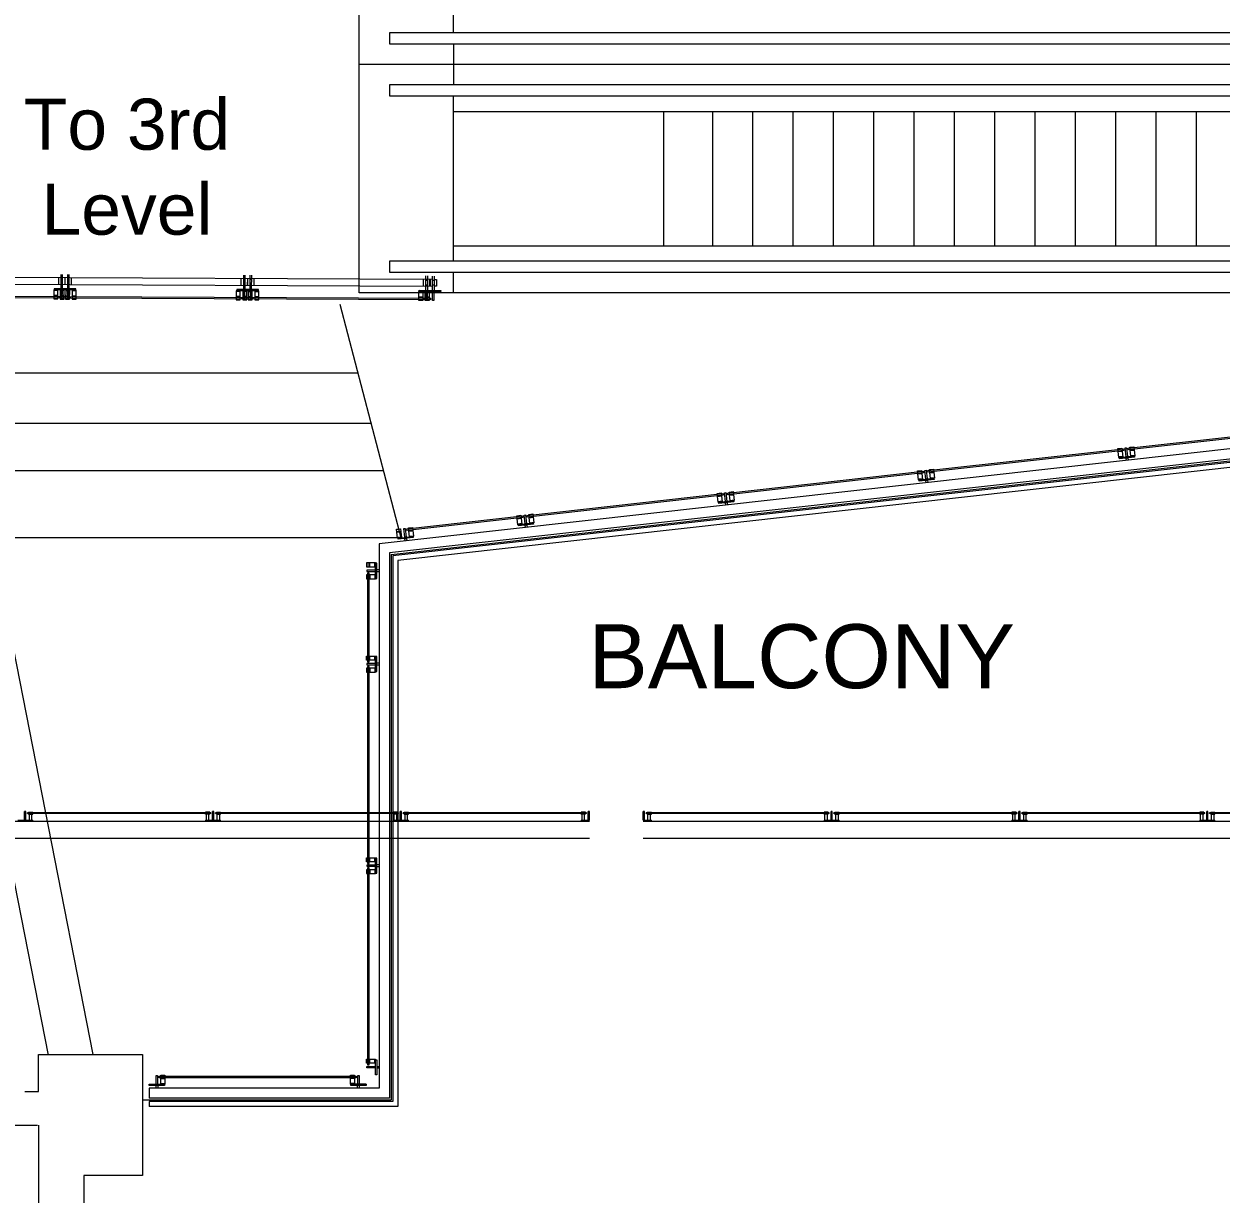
# Model space of a CAD drawing. Header units: inches. Extents: x -3410 to 5259, y -1080 to 3208.
# Drawn here: x -1974.1 to -1617.8, y 2405.2 to 2753.6 of the extents above; entities that cross this region are included whole.
import ezdxf

# ---------------------------------------------------------------- set-up
doc = ezdxf.new("R2010")
doc.units = ezdxf.units.IN
doc.header["$LTSCALE"] = 48
doc.header["$MEASUREMENT"] = 0
for name, color, linetype, lineweight in [('Venue-Ceiling-Main', 7, 'Continuous', 5), ('Venue-Text-Facility', 7, 'Continuous', 5), ('Venue-Walls and Doors', 7, 'Continuous', 5)]:
    doc.layers.add(name, color=color, linetype=linetype, lineweight=lineweight)
doc.styles.add('Arial', font='Arial')
doc.styles.add('Arial (bold)', font='Arial')

msp = doc.modelspace()

# ---------------------------------------------------------------- linework, layer by layer
at = {"layer": 'Venue-Ceiling-Main', "linetype": 'Continuous'}
for p, q in [((-1973.55, 2519.13), (-1973.92, 2519.13)), ((-1973.92, 2516.5), (-1973.92, 2519.13)), ((-1973.55, 2516.5), (-1973.55, 2519.13)), ((-1918.02, 2516.5), (-1918.02, 2519.13)), ((-1917.64, 2516.5), (-1917.64, 2519.13)), ((-1805.83, 2519.13), (-1806.21, 2519.13)), ((-1806.21, 2516.5), (-1806.21, 2519.13)), ((-1805.83, 2516.5), (-1805.83, 2519.13)), ((-1789.46, 2519.13), (-1789.83, 2519.13)), ((-1789.83, 2516.5), (-1789.83, 2519.13)), ((-1789.46, 2516.5), (-1789.46, 2519.13)), ((-1733.55, 2519.13), (-1733.92, 2519.13)), ((-1733.92, 2516.5), (-1733.92, 2519.13)), ((-1733.55, 2516.5), (-1733.55, 2519.13)), ((-1677.64, 2519.13), (-1678.02, 2519.13)), ((-1678.02, 2516.5), (-1678.02, 2519.13)), ((-1677.64, 2516.5), (-1677.64, 2519.13)), ((-1621.74, 2519.13), (-1622.11, 2519.13)), ((-1622.11, 2516.5), (-1622.11, 2519.13)), ((-1621.74, 2516.5), (-1621.74, 2519.13)), ((-1805.83, 2516.13), (-2034.83, 2516.13)), ((-1975.99, 2516.5), (-1971.49, 2516.5)), ((-1973.05, 2518.5), (-1973.05, 2518.75)), ((-1918.52, 2518.75), (-1973.05, 2518.75)), ((-1918.52, 2518.7), (-1973.05, 2518.7)), ((-1918.52, 2518.55), (-1973.05, 2518.55)), ((-1918.52, 2518.5), (-1973.05, 2518.5)), ((-1972.74, 2518.94), (-1971.49, 2518.94)), ((-1972.74, 2518.75), (-1972.74, 2518.94)), ((-1972.74, 2518.88), (-1971.49, 2518.88)), ((-1972.74, 2518.31), (-1972.74, 2518.5)), ((-1972.74, 2518.31), (-1971.49, 2518.31)), ((-1972.49, 2516.5), (-1972.49, 2518.31)), ((-1971.88, 2518.5), (-1971.88, 2518.67)), ((-1971.74, 2516.5), (-1971.74, 2518.31)), ((-1971.49, 2518.75), (-1971.49, 2518.94)), ((-1971.49, 2518.31), (-1971.49, 2518.5)), ((-1971.49, 2516.13), (-1971.49, 2516.5)), ((-1920.08, 2518.75), (-1920.08, 2518.94)), ((-1918.83, 2518.88), (-1920.08, 2518.88)), ((-1920.08, 2518.67), (-1919.83, 2518.67)), ((-1920.08, 2518.31), (-1920.08, 2518.67)), ((-1918.83, 2518.31), (-1920.08, 2518.31)), ((-1920.08, 2516.5), (-1915.58, 2516.5)), ((-1920.08, 2516.5), (-1920.08, 2516.13)), ((-1919.83, 2518.67), (-1919.83, 2518.5)), ((-1919.83, 2516.5), (-1919.83, 2518.31)), ((-1919.08, 2518.67), (-1919.08, 2518.5)), ((-1918.83, 2518.67), (-1919.08, 2518.67)), ((-1919.08, 2516.5), (-1919.08, 2518.31)), ((-1918.83, 2518.75), (-1918.83, 2518.94)), ((-1918.83, 2518.31), (-1918.83, 2518.67)), ((-1918.52, 2518.5), (-1918.52, 2518.75)), ((-1862.61, 2518.75), (-1917.14, 2518.75)), ((-1917.14, 2518.5), (-1917.14, 2518.75)), ((-1862.61, 2518.7), (-1917.14, 2518.7)), ((-1862.61, 2518.55), (-1917.14, 2518.55)), ((-1862.61, 2518.5), (-1917.14, 2518.5)), ((-1916.83, 2518.75), (-1916.83, 2518.94)), ((-1916.83, 2518.88), (-1915.58, 2518.88)), ((-1916.83, 2518.31), (-1916.83, 2518.5)), ((-1916.83, 2518.31), (-1915.58, 2518.31)), ((-1916.58, 2516.5), (-1916.58, 2518.31)), ((-1915.97, 2518.5), (-1915.97, 2518.67)), ((-1915.83, 2516.5), (-1915.83, 2518.31)), ((-1915.58, 2518.75), (-1915.58, 2518.94)), ((-1915.58, 2518.31), (-1915.58, 2518.5)), ((-1915.58, 2516.13), (-1915.58, 2516.5)), ((-1864.17, 2516.5), (-1859.67, 2516.5)), ((-1806.71, 2518.75), (-1861.24, 2518.75)), ((-1806.71, 2518.7), (-1861.24, 2518.7)), ((-1806.71, 2518.55), (-1861.24, 2518.55)), ((-1806.71, 2518.5), (-1861.24, 2518.5)), ((-1860.92, 2518.94), (-1859.67, 2518.94)), ((-1860.92, 2518.75), (-1860.92, 2518.94)), ((-1860.92, 2518.88), (-1859.67, 2518.88)), ((-1860.92, 2518.31), (-1860.92, 2518.5)), ((-1860.92, 2518.31), (-1859.67, 2518.31)), ((-1860.67, 2516.5), (-1860.67, 2518.31)), ((-1860.07, 2518.5), (-1860.07, 2518.67)), ((-1859.92, 2516.5), (-1859.92, 2518.31)), ((-1859.67, 2518.75), (-1859.67, 2518.94)), ((-1859.67, 2518.31), (-1859.67, 2518.5)), ((-1859.67, 2516.13), (-1859.67, 2516.5)), ((-1808.27, 2518.75), (-1808.27, 2518.94)), ((-1807.02, 2518.94), (-1808.27, 2518.94)), ((-1807.02, 2518.88), (-1808.27, 2518.88)), ((-1808.27, 2518.67), (-1808.02, 2518.67)), ((-1808.27, 2518.31), (-1808.27, 2518.67)), ((-1807.02, 2518.31), (-1808.27, 2518.31)), ((-1808.27, 2516.5), (-1805.83, 2516.5)), ((-1808.27, 2516.5), (-1808.27, 2516.13)), ((-1808.02, 2518.67), (-1808.02, 2518.5)), ((-1808.02, 2516.5), (-1808.02, 2518.31)), ((-1807.27, 2518.67), (-1807.27, 2518.5)), ((-1807.02, 2518.67), (-1807.27, 2518.67)), ((-1807.27, 2516.5), (-1807.27, 2518.31)), ((-1807.02, 2518.75), (-1807.02, 2518.94)), ((-1807.02, 2518.31), (-1807.02, 2518.67)), ((-1806.71, 2518.5), (-1806.71, 2518.75)), ((-1789.83, 2516.5), (-1787.39, 2516.5)), ((-1565.83, 2516.13), (-1789.83, 2516.13)), ((-1788.96, 2518.5), (-1788.96, 2518.75)), ((-1734.42, 2518.75), (-1788.96, 2518.75)), ((-1734.42, 2518.7), (-1788.96, 2518.7)), ((-1734.42, 2518.55), (-1788.96, 2518.55)), ((-1734.42, 2518.5), (-1788.96, 2518.5)), ((-1788.64, 2518.94), (-1787.39, 2518.94)), ((-1788.64, 2518.75), (-1788.64, 2518.94)), ((-1788.64, 2518.88), (-1787.39, 2518.88)), ((-1788.64, 2518.31), (-1788.64, 2518.5)), ((-1788.64, 2518.31), (-1787.39, 2518.31)), ((-1788.39, 2516.5), (-1788.39, 2518.31)), ((-1787.78, 2518.5), (-1787.78, 2518.67)), ((-1787.64, 2516.5), (-1787.64, 2518.31)), ((-1787.39, 2518.75), (-1787.39, 2518.94)), ((-1787.39, 2518.31), (-1787.39, 2518.5)), ((-1787.39, 2516.13), (-1787.39, 2516.5)), ((-1735.99, 2518.75), (-1735.99, 2518.94)), ((-1734.74, 2518.94), (-1735.99, 2518.94)), ((-1734.74, 2518.88), (-1735.99, 2518.88)), ((-1735.99, 2518.67), (-1735.74, 2518.67)), ((-1735.99, 2518.31), (-1735.99, 2518.67)), ((-1734.74, 2518.31), (-1735.99, 2518.31)), ((-1735.99, 2516.5), (-1731.49, 2516.5)), ((-1735.99, 2516.5), (-1735.99, 2516.13)), ((-1735.74, 2518.67), (-1735.74, 2518.5)), ((-1735.74, 2516.5), (-1735.74, 2518.31)), ((-1734.99, 2518.67), (-1734.99, 2518.5)), ((-1734.74, 2518.67), (-1734.99, 2518.67)), ((-1734.99, 2516.5), (-1734.99, 2518.31)), ((-1734.74, 2518.75), (-1734.74, 2518.94)), ((-1734.74, 2518.31), (-1734.74, 2518.67)), ((-1734.42, 2518.5), (-1734.42, 2518.75)), ((-1733.05, 2518.5), (-1733.05, 2518.75)), ((-1678.52, 2518.75), (-1733.05, 2518.75)), ((-1678.52, 2518.7), (-1733.05, 2518.7)), ((-1678.52, 2518.55), (-1733.05, 2518.55)), ((-1678.52, 2518.5), (-1733.05, 2518.5)), ((-1732.74, 2518.94), (-1731.49, 2518.94)), ((-1732.74, 2518.75), (-1732.74, 2518.94)), ((-1732.74, 2518.88), (-1731.49, 2518.88)), ((-1732.74, 2518.31), (-1732.74, 2518.5)), ((-1732.74, 2518.31), (-1731.49, 2518.31)), ((-1732.49, 2516.5), (-1732.49, 2518.31)), ((-1731.88, 2518.5), (-1731.88, 2518.67)), ((-1731.74, 2516.5), (-1731.74, 2518.31)), ((-1731.49, 2518.75), (-1731.49, 2518.94)), ((-1731.49, 2518.31), (-1731.49, 2518.5)), ((-1731.49, 2516.13), (-1731.49, 2516.5)), ((-1680.08, 2518.75), (-1680.08, 2518.94)), ((-1678.83, 2518.94), (-1680.08, 2518.94)), ((-1678.83, 2518.88), (-1680.08, 2518.88)), ((-1680.08, 2518.67), (-1679.83, 2518.67)), ((-1680.08, 2518.31), (-1680.08, 2518.67)), ((-1678.83, 2518.31), (-1680.08, 2518.31)), ((-1680.08, 2516.5), (-1675.58, 2516.5)), ((-1680.08, 2516.5), (-1680.08, 2516.13)), ((-1679.83, 2518.67), (-1679.83, 2518.5)), ((-1679.83, 2516.5), (-1679.83, 2518.31)), ((-1679.08, 2518.67), (-1679.08, 2518.5)), ((-1678.83, 2518.67), (-1679.08, 2518.67)), ((-1679.08, 2516.5), (-1679.08, 2518.31)), ((-1678.83, 2518.75), (-1678.83, 2518.94)), ((-1678.83, 2518.31), (-1678.83, 2518.67)), ((-1678.52, 2518.5), (-1678.52, 2518.75)), ((-1677.14, 2518.5), (-1677.14, 2518.75)), ((-1622.61, 2518.75), (-1677.14, 2518.75)), ((-1622.61, 2518.7), (-1677.14, 2518.7)), ((-1622.61, 2518.55), (-1677.14, 2518.55)), ((-1622.61, 2518.5), (-1677.14, 2518.5)), ((-1676.83, 2518.94), (-1675.58, 2518.94)), ((-1676.83, 2518.75), (-1676.83, 2518.94)), ((-1676.83, 2518.88), (-1675.58, 2518.88)), ((-1676.83, 2518.31), (-1676.83, 2518.5)), ((-1676.83, 2518.31), (-1675.58, 2518.31)), ((-1676.58, 2516.5), (-1676.58, 2518.31)), ((-1675.97, 2518.5), (-1675.97, 2518.67)), ((-1675.83, 2516.5), (-1675.83, 2518.31)), ((-1675.58, 2518.75), (-1675.58, 2518.94)), ((-1675.58, 2518.31), (-1675.58, 2518.5)), ((-1675.58, 2516.13), (-1675.58, 2516.5)), ((-1624.17, 2518.75), (-1624.17, 2518.94)), ((-1622.92, 2518.94), (-1624.17, 2518.94)), ((-1622.92, 2518.88), (-1624.17, 2518.88)), ((-1624.17, 2518.67), (-1623.92, 2518.67)), ((-1624.17, 2518.31), (-1624.17, 2518.67)), ((-1622.92, 2518.31), (-1624.17, 2518.31)), ((-1624.17, 2516.5), (-1619.67, 2516.5)), ((-1624.17, 2516.5), (-1624.17, 2516.13)), ((-1623.92, 2518.67), (-1623.92, 2518.5)), ((-1623.92, 2516.5), (-1623.92, 2518.31)), ((-1623.17, 2518.67), (-1623.17, 2518.5)), ((-1622.92, 2518.67), (-1623.17, 2518.67)), ((-1623.17, 2516.5), (-1623.17, 2518.31)), ((-1622.92, 2518.75), (-1622.92, 2518.94)), ((-1622.92, 2518.31), (-1622.92, 2518.67)), ((-1622.61, 2518.5), (-1622.61, 2518.75)), ((-1621.24, 2518.5), (-1621.24, 2518.75)), ((-1566.71, 2518.75), (-1621.24, 2518.75)), ((-1566.71, 2518.7), (-1621.24, 2518.7)), ((-1566.71, 2518.55), (-1621.24, 2518.55)), ((-1566.71, 2518.5), (-1621.24, 2518.5)), ((-1620.92, 2518.94), (-1619.67, 2518.94)), ((-1620.92, 2518.75), (-1620.92, 2518.94)), ((-1620.92, 2518.88), (-1619.67, 2518.88)), ((-1620.92, 2518.31), (-1620.92, 2518.5)), ((-1620.92, 2518.31), (-1619.67, 2518.31)), ((-1620.67, 2516.5), (-1620.67, 2518.31)), ((-1620.07, 2518.5), (-1620.07, 2518.67)), ((-1619.92, 2516.5), (-1619.92, 2518.31)), ((-1619.67, 2518.75), (-1619.67, 2518.94)), ((-1619.67, 2518.31), (-1619.67, 2518.5)), ((-1619.67, 2516.13), (-1619.67, 2516.5)), ((-1805.83, 2511.13), (-2034.83, 2511.13)), ((-1565.83, 2511.13), (-1789.83, 2511.13))]:
    msp.add_line(p, q, dxfattribs=at)
at = {"layer": 'Venue-Ceiling-Main', "linetype": 'Continuous', "flags": 128}
for points in [[(-1972.66, 2518.88), (-1972.66, 2518.84), (-1972.56, 2518.72), (-1972.56, 2518.38), (-1972.44, 2518.38), (-1972.44, 2518.72), (-1972.34, 2518.84), (-1972.34, 2518.88)], [(-1972.34, 2518.5), (-1972.34, 2518.67), (-1971.88, 2518.67)], [(-1971.57, 2518.88), (-1971.57, 2518.84), (-1971.66, 2518.72), (-1971.66, 2518.38), (-1971.79, 2518.38), (-1971.79, 2518.72), (-1971.88, 2518.84), (-1971.88, 2518.88)], [(-1919.3, 2518.88), (-1919.3, 2518.84), (-1919.39, 2518.72), (-1919.39, 2518.38), (-1919.52, 2518.38), (-1919.52, 2518.72), (-1919.61, 2518.84), (-1919.61, 2518.88)], [(-1916.75, 2518.88), (-1916.75, 2518.84), (-1916.66, 2518.72), (-1916.66, 2518.38), (-1916.53, 2518.38), (-1916.53, 2518.72), (-1916.44, 2518.84), (-1916.44, 2518.88)], [(-1916.44, 2518.5), (-1916.44, 2518.67), (-1915.97, 2518.67)], [(-1915.66, 2518.88), (-1915.66, 2518.84), (-1915.75, 2518.72), (-1915.75, 2518.38), (-1915.88, 2518.38), (-1915.88, 2518.72), (-1915.97, 2518.84), (-1915.97, 2518.88)], [(-1860.84, 2518.88), (-1860.84, 2518.84), (-1860.75, 2518.72), (-1860.75, 2518.38), (-1860.62, 2518.38), (-1860.62, 2518.72), (-1860.53, 2518.84), (-1860.53, 2518.88)], [(-1860.53, 2518.5), (-1860.53, 2518.67), (-1860.07, 2518.67)], [(-1859.75, 2518.88), (-1859.75, 2518.84), (-1859.85, 2518.72), (-1859.85, 2518.38), (-1859.97, 2518.38), (-1859.97, 2518.72), (-1860.07, 2518.84), (-1860.07, 2518.88)], [(-1807.49, 2518.88), (-1807.49, 2518.84), (-1807.58, 2518.72), (-1807.58, 2518.38), (-1807.71, 2518.38), (-1807.71, 2518.72), (-1807.8, 2518.84), (-1807.8, 2518.88)], [(-1788.56, 2518.88), (-1788.56, 2518.84), (-1788.47, 2518.72), (-1788.47, 2518.38), (-1788.34, 2518.38), (-1788.34, 2518.72), (-1788.25, 2518.84), (-1788.25, 2518.88)], [(-1788.25, 2518.5), (-1788.25, 2518.67), (-1787.78, 2518.67)], [(-1787.47, 2518.88), (-1787.47, 2518.84), (-1787.57, 2518.72), (-1787.57, 2518.38), (-1787.69, 2518.38), (-1787.69, 2518.72), (-1787.79, 2518.84), (-1787.79, 2518.88)], [(-1735.21, 2518.88), (-1735.21, 2518.84), (-1735.3, 2518.72), (-1735.3, 2518.38), (-1735.42, 2518.38), (-1735.42, 2518.72), (-1735.52, 2518.84), (-1735.52, 2518.88)], [(-1732.66, 2518.88), (-1732.66, 2518.84), (-1732.56, 2518.72), (-1732.56, 2518.38), (-1732.44, 2518.38), (-1732.44, 2518.72), (-1732.34, 2518.84), (-1732.34, 2518.88)], [(-1732.34, 2518.5), (-1732.34, 2518.67), (-1731.88, 2518.67)], [(-1731.57, 2518.88), (-1731.57, 2518.84), (-1731.66, 2518.72), (-1731.66, 2518.38), (-1731.79, 2518.38), (-1731.79, 2518.72), (-1731.88, 2518.84), (-1731.88, 2518.88)], [(-1679.3, 2518.88), (-1679.3, 2518.84), (-1679.39, 2518.72), (-1679.39, 2518.38), (-1679.52, 2518.38), (-1679.52, 2518.72), (-1679.61, 2518.84), (-1679.61, 2518.88)], [(-1676.75, 2518.88), (-1676.75, 2518.84), (-1676.66, 2518.72), (-1676.66, 2518.38), (-1676.53, 2518.38), (-1676.53, 2518.72), (-1676.44, 2518.84), (-1676.44, 2518.88)], [(-1676.44, 2518.5), (-1676.44, 2518.67), (-1675.97, 2518.67)], [(-1675.66, 2518.88), (-1675.66, 2518.84), (-1675.75, 2518.72), (-1675.75, 2518.38), (-1675.88, 2518.38), (-1675.88, 2518.72), (-1675.97, 2518.84), (-1675.97, 2518.88)], [(-1623.39, 2518.88), (-1623.39, 2518.84), (-1623.49, 2518.72), (-1623.49, 2518.38), (-1623.61, 2518.38), (-1623.61, 2518.72), (-1623.71, 2518.84), (-1623.71, 2518.88)], [(-1620.84, 2518.88), (-1620.84, 2518.84), (-1620.75, 2518.72), (-1620.75, 2518.38), (-1620.62, 2518.38), (-1620.62, 2518.72), (-1620.53, 2518.84), (-1620.53, 2518.88)], [(-1620.53, 2518.5), (-1620.53, 2518.67), (-1620.07, 2518.67)], [(-1619.75, 2518.88), (-1619.75, 2518.84), (-1619.85, 2518.72), (-1619.85, 2518.38), (-1619.97, 2518.38), (-1619.97, 2518.72), (-1620.07, 2518.84), (-1620.07, 2518.88)]]:
    msp.add_lwpolyline(points, dxfattribs=at)
at = {"layer": 'Venue-Walls and Doors', "linetype": 'Continuous'}
for p, q in [((-1846.31, 2751.04), (-1846.31, 2800.04)), ((-1846.31, 2747.54), (-1846.31, 2735.54)), ((-1874.31, 2741.54), (-1280.81, 2741.54)), ((-1846.31, 2683.04), (-1846.31, 2732.04)), ((-1846.31, 2727.54), (-1280.81, 2727.54)), ((-1783.81, 2727.54), (-1783.81, 2687.54)), ((-1769.24, 2727.54), (-1769.24, 2687.54)), ((-1757.24, 2727.54), (-1757.24, 2687.54)), ((-1745.24, 2727.54), (-1745.24, 2687.54)), ((-1733.24, 2727.54), (-1733.24, 2687.54)), ((-1721.24, 2727.54), (-1721.24, 2687.54)), ((-1709.24, 2727.54), (-1709.24, 2687.54)), ((-1697.24, 2727.54), (-1697.24, 2687.54)), ((-1685.24, 2727.54), (-1685.24, 2687.54)), ((-1673.24, 2727.54), (-1673.24, 2687.54)), ((-1661.24, 2727.54), (-1661.24, 2687.54)), ((-1649.24, 2727.54), (-1649.24, 2687.54)), ((-1637.24, 2727.54), (-1637.24, 2687.54)), ((-1625.24, 2727.54), (-1625.24, 2687.54)), ((-1846.31, 2687.54), (-1280.81, 2687.54)), ((-1846.31, 2673.54), (-1846.31, 2679.54)), ((-2016.97, 2676.23), (-1852.55, 2675.52)), ((-1852.55, 2677.52), (-2016.96, 2678.23)), ((-1963.87, 2678), (-1963.88, 2676)), ((-1963.12, 2679), (-1963.14, 2674.75)), ((-1962.63, 2677.74), (-1963.13, 2677.75)), ((-1963.13, 2676.25), (-1962.63, 2676.24)), ((-1962.64, 2674.74), (-1962.62, 2678.99)), ((-1961.93, 2677.99), (-1961.94, 2675.99)), ((-1961.88, 2675.99), (-1961.87, 2677.99)), ((-1961.18, 2678.99), (-1961.2, 2674.74)), ((-1961.19, 2676.24), (-1960.69, 2676.23)), ((-1960.68, 2677.73), (-1961.18, 2677.74)), ((-1960.7, 2674.73), (-1960.68, 2678.98)), ((-1959.94, 2675.98), (-1959.93, 2677.98)), ((-1909.54, 2677.77), (-1909.55, 2675.77)), ((-1908.79, 2678.76), (-1908.81, 2674.51)), ((-1908.8, 2676.01), (-1908.3, 2676.01)), ((-1908.29, 2677.51), (-1908.79, 2677.51)), ((-1908.31, 2674.51), (-1908.29, 2678.76)), ((-1907.6, 2677.76), (-1907.61, 2675.76)), ((-1907.55, 2675.76), (-1907.54, 2677.76)), ((-1906.85, 2678.75), (-1906.86, 2674.5)), ((-1906.86, 2676), (-1906.36, 2676)), ((-1906.35, 2677.5), (-1906.85, 2677.5)), ((-1906.36, 2674.5), (-1906.35, 2678.75)), ((-1905.61, 2675.75), (-1905.6, 2677.75)), ((-1855.25, 2675.53), (-1855.24, 2677.53)), ((-1854.5, 2674.28), (-1854.48, 2678.53)), ((-1854.49, 2677.28), (-1853.99, 2677.28)), ((-1853.98, 2678.53), (-1854, 2674.28)), ((-1853.3, 2675.53), (-1853.3, 2677.53)), ((-1853.24, 2677.53), (-1853.25, 2675.53)), ((-1852.56, 2674.27), (-1852.54, 2678.52)), ((-1852.55, 2677.27), (-1852.05, 2677.27)), ((-1852.04, 2678.52), (-1852.06, 2674.27)), ((-1852.05, 2677.52), (-1851.3, 2677.52)), ((-1851.3, 2677.52), (-1851.3, 2675.52)), ((-2016.54, 2672.66), (-1853.01, 2671.96)), ((-2012, 2675.71), (-1966.91, 2446.59)), ((-1964.08, 2674.19), (-1965.27, 2674.19)), ((-1964.08, 2672.69), (-1965.27, 2672.69)), ((-1964.08, 2672.5), (-1965.27, 2672.5)), ((-1958.7, 2674.73), (-1965.14, 2674.75)), ((-1965.14, 2674.75), (-1965.14, 2674.38)), ((-1963.59, 2671.94), (-1963.59, 2672.44)), ((-1962.14, 2672.68), (-1963.33, 2672.68)), ((-1962.14, 2672.49), (-1963.33, 2672.5)), ((-1962.14, 2674.18), (-1963.32, 2674.18)), ((-1963.2, 2674.75), (-1963.2, 2674.37)), ((-1963.08, 2674.37), (-1963.09, 2671.74)), ((-1962.71, 2671.74), (-1962.7, 2674.37)), ((-1962.21, 2671.93), (-1962.21, 2672.43)), ((-1961.71, 2672.68), (-1960.52, 2672.67)), ((-1961.71, 2672.49), (-1960.52, 2672.48)), ((-1961.7, 2674.18), (-1960.52, 2674.17)), ((-1961.65, 2671.93), (-1961.64, 2672.43)), ((-1961.14, 2674.36), (-1961.15, 2671.74)), ((-1960.77, 2671.74), (-1960.76, 2674.36)), ((-1960.64, 2674.36), (-1960.64, 2674.73)), ((-1960.27, 2671.92), (-1960.27, 2672.42)), ((-1959.77, 2672.67), (-1958.58, 2672.66)), ((-1959.77, 2672.48), (-1958.58, 2672.48)), ((-1959.76, 2674.17), (-1958.57, 2674.16)), ((-1958.7, 2674.35), (-1958.7, 2674.73)), ((-1909.75, 2672.46), (-1910.94, 2672.46)), ((-1909.75, 2672.27), (-1910.94, 2672.27)), ((-1909.75, 2673.96), (-1910.93, 2673.96)), ((-1904.36, 2674.49), (-1910.81, 2674.52)), ((-1910.81, 2674.52), (-1910.81, 2674.15)), ((-1907.81, 2672.45), (-1909, 2672.45)), ((-1907.81, 2672.26), (-1909, 2672.26)), ((-1907.8, 2673.95), (-1908.99, 2673.95)), ((-1908.86, 2674.51), (-1908.87, 2674.14)), ((-1908.74, 2674.14), (-1908.76, 2671.51)), ((-1908.38, 2671.51), (-1908.37, 2674.14)), ((-1907.38, 2672.44), (-1906.19, 2672.44)), ((-1907.38, 2672.26), (-1906.19, 2672.25)), ((-1907.37, 2673.94), (-1906.18, 2673.94)), ((-1906.8, 2674.13), (-1906.81, 2671.5)), ((-1906.44, 2671.5), (-1906.43, 2674.13)), ((-1906.31, 2674.13), (-1906.31, 2674.5)), ((-1905.44, 2672.25), (-1904.25, 2672.24)), ((-1905.43, 2673.94), (-1904.24, 2673.93)), ((-1905.43, 2672.44), (-1904.25, 2672.43)), ((-1904.37, 2674.12), (-1904.36, 2674.49)), ((-1855.44, 2673.72), (-1856.63, 2673.73)), ((-1855.45, 2672.22), (-1856.63, 2672.23)), ((-1856.5, 2673.91), (-1856.5, 2674.29)), ((-1856.5, 2674.29), (-1850.06, 2674.26)), ((-1853.5, 2673.71), (-1854.69, 2673.72)), ((-1854.56, 2673.91), (-1854.56, 2674.28)), ((-1853.99, 2675.78), (-1854.49, 2675.78)), ((-1854.45, 2671.28), (-1854.44, 2673.91)), ((-1854.07, 2673.9), (-1854.08, 2671.28)), ((-1852.05, 2675.77), (-1852.55, 2675.77)), ((-1852.51, 2671.27), (-1852.5, 2673.9)), ((-1852.12, 2673.9), (-1852.14, 2671.27)), ((-1851.3, 2675.52), (-1852.05, 2675.52)), ((-1852, 2674.27), (-1852, 2673.9)), ((-1850.06, 2674.26), (-1850.06, 2673.89)), ((-1853.01, 2671.46), (-2016.55, 2672.16)), ((-1964.09, 2671.87), (-1965.28, 2671.88)), ((-1962.15, 2671.87), (-1963.33, 2671.87)), ((-1963.09, 2671.74), (-1962.71, 2671.74)), ((-1961.71, 2671.86), (-1960.53, 2671.86)), ((-1961.15, 2671.74), (-1960.77, 2671.74)), ((-1959.77, 2671.86), (-1958.58, 2671.85)), ((-1909.75, 2671.64), (-1910.94, 2671.65)), ((-1909.25, 2671.7), (-1909.25, 2672.2)), ((-1907.81, 2671.63), (-1909, 2671.64)), ((-1908.76, 2671.51), (-1908.38, 2671.51)), ((-1907.88, 2671.7), (-1907.88, 2672.2)), ((-1907.38, 2671.63), (-1906.19, 2671.63)), ((-1907.31, 2671.69), (-1907.31, 2672.19)), ((-1906.81, 2671.5), (-1906.44, 2671.5)), ((-1905.94, 2671.69), (-1905.94, 2672.19)), ((-1905.44, 2671.62), (-1904.25, 2671.62)), ((-1855.45, 2672.04), (-1856.64, 2672.04)), ((-1855.45, 2671.41), (-1856.64, 2671.42)), ((-1854.95, 2671.47), (-1854.95, 2671.97)), ((-1853.51, 2671.4), (-1854.7, 2671.41)), ((-1853.51, 2672.21), (-1854.69, 2672.22)), ((-1853.51, 2672.03), (-1854.69, 2672.03)), ((-1854.08, 2671.28), (-1854.45, 2671.28)), ((-1853.01, 2671.46), (-1853.01, 2671.96)), ((-1852.14, 2671.27), (-1852.51, 2671.27)), ((-1284.33, 2663.99), (-1868.36, 2598.77)), ((-1281.33, 2661.31), (-1865.35, 2596.08)), ((-1864.83, 2595.61), (-1280.81, 2660.84)), ((-1280.33, 2660.41), (-1864.36, 2595.19)), ((-1278.83, 2659.07), (-1862.86, 2593.85)), ((-1648.53, 2627.15), (-1647.35, 2627.29)), ((-1648.23, 2624.48), (-1648.53, 2627.15)), ((-1647.33, 2627.1), (-1648.51, 2626.97)), ((-1647.26, 2626.48), (-1648.44, 2626.35)), ((-1647.24, 2626.29), (-1648.42, 2626.16)), ((-1647.35, 2627.29), (-1647.05, 2624.61)), ((-1646.35, 2627.33), (-1645.98, 2627.38)), ((-1646.06, 2624.73), (-1646.35, 2627.33)), ((-1645.98, 2627.38), (-1645.69, 2624.77)), ((-1644.99, 2627.55), (-1643.81, 2627.68)), ((-1644.69, 2624.88), (-1644.99, 2627.55)), ((-1644.97, 2627.36), (-1643.79, 2627.49)), ((-1644.9, 2626.74), (-1643.72, 2626.87)), ((-1644.88, 2626.55), (-1643.7, 2626.69)), ((-1643.81, 2627.68), (-1643.51, 2625.01)), ((-1647.08, 2624.8), (-1648.26, 2624.67)), ((-1647.05, 2624.61), (-1648.23, 2624.48)), ((-1648.11, 2624.5), (-1643.64, 2625)), ((-1648.07, 2624.12), (-1648.11, 2624.5)), ((-1643.6, 2624.62), (-1648.07, 2624.12)), ((-1646.08, 2624.35), (-1645.58, 2624.4)), ((-1646, 2623.6), (-1646.08, 2624.35)), ((-1645.69, 2624.77), (-1646.06, 2624.73)), ((-1645.58, 2624.4), (-1645.5, 2623.66)), ((-1644.72, 2625.06), (-1643.54, 2625.2)), ((-1643.51, 2625.01), (-1644.69, 2624.88)), ((-1643.64, 2625), (-1643.6, 2624.62)), ((-1708.16, 2620.49), (-1706.98, 2620.63)), ((-1707.86, 2617.82), (-1708.16, 2620.49)), ((-1706.96, 2620.44), (-1708.14, 2620.31)), ((-1706.89, 2619.82), (-1708.07, 2619.69)), ((-1706.87, 2619.63), (-1708.05, 2619.5)), ((-1706.98, 2620.63), (-1706.68, 2617.95)), ((-1705.98, 2620.67), (-1705.61, 2620.72)), ((-1705.69, 2618.07), (-1705.98, 2620.67)), ((-1705.61, 2620.72), (-1705.32, 2618.11)), ((-1704.62, 2620.89), (-1703.44, 2621.02)), ((-1704.32, 2618.22), (-1704.62, 2620.89)), ((-1704.6, 2620.7), (-1703.42, 2620.83)), ((-1704.53, 2620.08), (-1703.35, 2620.21)), ((-1704.51, 2619.9), (-1703.33, 2620.03)), ((-1703.44, 2621.02), (-1703.14, 2618.35)), ((-1706.7, 2618.14), (-1707.88, 2618.01)), ((-1706.68, 2617.95), (-1707.86, 2617.82)), ((-1707.74, 2617.84), (-1703.27, 2618.34)), ((-1707.7, 2617.46), (-1707.74, 2617.84)), ((-1703.23, 2617.96), (-1707.7, 2617.46)), ((-1705.71, 2617.69), (-1705.21, 2617.74)), ((-1705.63, 2616.94), (-1705.71, 2617.69)), ((-1705.32, 2618.11), (-1705.69, 2618.07)), ((-1705.21, 2617.74), (-1705.13, 2617)), ((-1704.34, 2618.4), (-1703.16, 2618.54)), ((-1703.14, 2618.35), (-1704.32, 2618.22)), ((-1703.27, 2618.34), (-1703.23, 2617.96)), ((-1767.79, 2613.83), (-1766.61, 2613.97)), ((-1767.49, 2611.16), (-1767.79, 2613.83)), ((-1766.59, 2613.78), (-1767.77, 2613.65)), ((-1766.52, 2613.16), (-1767.7, 2613.03)), ((-1766.5, 2612.97), (-1767.68, 2612.84)), ((-1767.37, 2611.18), (-1762.9, 2611.68)), ((-1766.61, 2613.97), (-1766.31, 2611.3)), ((-1765.61, 2614.01), (-1765.24, 2614.06)), ((-1765.32, 2611.41), (-1765.61, 2614.01)), ((-1765.24, 2614.06), (-1764.95, 2611.45)), ((-1764.25, 2614.23), (-1763.07, 2614.36)), ((-1763.95, 2611.56), (-1764.25, 2614.23)), ((-1764.23, 2614.04), (-1763.05, 2614.17)), ((-1764.16, 2613.42), (-1762.98, 2613.55)), ((-1764.14, 2613.24), (-1762.96, 2613.37)), ((-1763.97, 2611.74), (-1762.79, 2611.88)), ((-1762.77, 2611.69), (-1763.95, 2611.56)), ((-1763.07, 2614.36), (-1762.77, 2611.69)), ((-1762.9, 2611.68), (-1762.86, 2611.3)), ((-1766.33, 2611.48), (-1767.51, 2611.35)), ((-1766.31, 2611.3), (-1767.49, 2611.16)), ((-1767.33, 2610.8), (-1767.37, 2611.18)), ((-1762.86, 2611.3), (-1767.33, 2610.8)), ((-1765.34, 2611.03), (-1764.84, 2611.08)), ((-1765.26, 2610.28), (-1765.34, 2611.03)), ((-1764.95, 2611.45), (-1765.32, 2611.41)), ((-1764.84, 2611.08), (-1764.76, 2610.34)), ((-1827.42, 2607.17), (-1826.24, 2607.31)), ((-1827.12, 2604.5), (-1827.42, 2607.17)), ((-1826.22, 2607.12), (-1827.4, 2606.99)), ((-1826.15, 2606.5), (-1827.33, 2606.37)), ((-1826.13, 2606.31), (-1827.31, 2606.18)), ((-1825.96, 2604.82), (-1827.14, 2604.69)), ((-1825.94, 2604.64), (-1827.12, 2604.5)), ((-1827, 2604.52), (-1822.53, 2605.02)), ((-1822.48, 2604.64), (-1826.96, 2604.14)), ((-1826.24, 2607.31), (-1825.94, 2604.64)), ((-1825.24, 2607.36), (-1824.87, 2607.4)), ((-1824.95, 2604.75), (-1825.24, 2607.36)), ((-1824.58, 2604.79), (-1824.95, 2604.75)), ((-1824.87, 2607.4), (-1824.58, 2604.79)), ((-1823.88, 2607.57), (-1822.7, 2607.7)), ((-1823.58, 2604.9), (-1823.88, 2607.57)), ((-1823.86, 2607.38), (-1822.68, 2607.52)), ((-1823.79, 2606.76), (-1822.61, 2606.89)), ((-1823.77, 2606.58), (-1822.59, 2606.71)), ((-1823.6, 2605.09), (-1822.42, 2605.22)), ((-1822.4, 2605.03), (-1823.58, 2604.9)), ((-1822.7, 2607.7), (-1822.4, 2605.03)), ((-1822.53, 2605.02), (-1822.48, 2604.64)), ((-1863.2, 2603.18), (-1862.02, 2603.31)), ((-1862.9, 2600.51), (-1863.2, 2603.18)), ((-1862, 2603.12), (-1863.18, 2602.99)), ((-1861.93, 2602.5), (-1863.11, 2602.37)), ((-1861.91, 2602.32), (-1863.09, 2602.18)), ((-1862.78, 2600.52), (-1858.3, 2601.02)), ((-1862.02, 2603.31), (-1861.72, 2600.64)), ((-1861.02, 2603.36), (-1860.64, 2603.4)), ((-1860.73, 2600.75), (-1861.02, 2603.36)), ((-1860.64, 2603.4), (-1860.35, 2600.79)), ((-1859.66, 2603.57), (-1858.48, 2603.71)), ((-1859.36, 2600.9), (-1859.66, 2603.57)), ((-1859.64, 2603.39), (-1858.46, 2603.52)), ((-1859.57, 2602.77), (-1858.39, 2602.9)), ((-1859.55, 2602.58), (-1858.37, 2602.71)), ((-1859.38, 2601.09), (-1858.2, 2601.22)), ((-1858.18, 2601.04), (-1859.36, 2600.9)), ((-1858.48, 2603.71), (-1858.18, 2601.04)), ((-1858.3, 2601.02), (-1858.26, 2600.65)), ((-1826.96, 2604.14), (-1827, 2604.52)), ((-1824.97, 2604.37), (-1824.47, 2604.42)), ((-1824.89, 2603.62), (-1824.97, 2604.37)), ((-1824.47, 2604.42), (-1824.39, 2603.68)), ((-1868.36, 2598.77), (-1868.36, 2436.8)), ((-1861.74, 2600.83), (-1862.92, 2600.69)), ((-1861.72, 2600.64), (-1862.9, 2600.51)), ((-1862.73, 2600.15), (-1862.78, 2600.52)), ((-1858.26, 2600.65), (-1862.73, 2600.15)), ((-1860.75, 2600.37), (-1860.25, 2600.43)), ((-1860.66, 2599.63), (-1860.75, 2600.37)), ((-1860.35, 2600.79), (-1860.73, 2600.75)), ((-1860.25, 2600.43), (-1860.17, 2599.68)), ((-1865.35, 2596.08), (-1865.35, 2433.8)), ((-1864.83, 2595.61), (-1864.83, 2433.27)), ((-1864.36, 2595.19), (-1864.36, 2432.8)), ((-1862.86, 2593.85), (-1862.86, 2431.3)), ((-1869.48, 2593.15), (-1872.17, 2593.15)), ((-1872.17, 2593.15), (-1872.17, 2591.96)), ((-1872.17, 2591.96), (-1869.48, 2591.96)), ((-1869.48, 2590.96), (-1872.11, 2590.96)), ((-1872.11, 2590.96), (-1872.11, 2590.59)), ((-1872.11, 2590.59), (-1869.48, 2590.59)), ((-1871.98, 2591.96), (-1871.98, 2593.15)), ((-1871.36, 2591.96), (-1871.36, 2593.15)), ((-1871.17, 2591.96), (-1871.17, 2593.15)), ((-1869.67, 2591.96), (-1869.67, 2593.15)), ((-1869.48, 2588.4), (-1869.48, 2593.15)), ((-1869.11, 2593.03), (-1869.48, 2593.03)), ((-1869.11, 2588.53), (-1869.11, 2593.03)), ((-1868.36, 2591.03), (-1869.11, 2591.03)), ((-1869.11, 2590.53), (-1868.36, 2590.53)), ((-1869.48, 2589.59), (-1872.17, 2589.59)), ((-1872.17, 2589.59), (-1872.17, 2588.4)), ((-1872.17, 2588.4), (-1869.48, 2588.4)), ((-1871.98, 2589.59), (-1871.98, 2588.4)), ((-1871.36, 2589.59), (-1871.36, 2588.4)), ((-1871.17, 2589.59), (-1871.17, 2588.4)), ((-1869.67, 2589.59), (-1869.67, 2588.4)), ((-1869.48, 2588.53), (-1869.11, 2588.53)), ((-1872.17, 2565.38), (-1869.48, 2565.38)), ((-1872.17, 2564.19), (-1872.17, 2565.38)), ((-1871.98, 2564.19), (-1871.98, 2565.38)), ((-1871.36, 2564.19), (-1871.36, 2565.38)), ((-1871.17, 2564.19), (-1871.17, 2565.38)), ((-1869.67, 2564.19), (-1869.67, 2565.38)), ((-1869.48, 2560.63), (-1869.48, 2565.38)), ((-1869.48, 2564.19), (-1872.17, 2564.19)), ((-1869.48, 2561.81), (-1872.17, 2561.81)), ((-1872.17, 2561.81), (-1872.17, 2560.63)), ((-1869.48, 2563.19), (-1872.11, 2563.19)), ((-1872.11, 2563.19), (-1872.11, 2562.81)), ((-1872.11, 2562.81), (-1869.48, 2562.81)), ((-1871.98, 2561.81), (-1871.98, 2560.63)), ((-1871.36, 2561.81), (-1871.36, 2560.63)), ((-1871.17, 2561.81), (-1871.17, 2560.63)), ((-1869.67, 2561.81), (-1869.67, 2560.63)), ((-1869.11, 2565.25), (-1869.48, 2565.25)), ((-1869.11, 2560.75), (-1869.11, 2565.25)), ((-1868.36, 2563.25), (-1869.11, 2563.25)), ((-1869.11, 2562.75), (-1868.36, 2562.75)), ((-1872.17, 2560.63), (-1869.48, 2560.63)), ((-1869.48, 2560.75), (-1869.11, 2560.75)), ((-1917.64, 2519.13), (-1918.02, 2519.13)), ((-1861.74, 2519.13), (-1862.11, 2519.13)), ((-1862.11, 2516.5), (-1862.11, 2519.13)), ((-1861.74, 2516.5), (-1861.74, 2519.13)), ((-1918.83, 2518.94), (-1920.08, 2518.94)), ((-1916.83, 2518.94), (-1915.58, 2518.94)), ((-1864.17, 2518.75), (-1864.17, 2518.94)), ((-1862.92, 2518.94), (-1864.17, 2518.94)), ((-1862.92, 2518.88), (-1864.17, 2518.88)), ((-1864.17, 2518.67), (-1863.92, 2518.67)), ((-1864.17, 2518.31), (-1864.17, 2518.67)), ((-1862.92, 2518.31), (-1864.17, 2518.31)), ((-1864.17, 2516.5), (-1864.17, 2516.13)), ((-1863.92, 2518.67), (-1863.92, 2518.5)), ((-1863.92, 2516.5), (-1863.92, 2518.31)), ((-1863.17, 2518.67), (-1863.17, 2518.5)), ((-1862.92, 2518.67), (-1863.17, 2518.67)), ((-1863.17, 2516.5), (-1863.17, 2518.31)), ((-1862.92, 2518.75), (-1862.92, 2518.94)), ((-1862.92, 2518.31), (-1862.92, 2518.67)), ((-1862.61, 2518.5), (-1862.61, 2518.75)), ((-1861.24, 2518.5), (-1861.24, 2518.75)), ((-1872.17, 2505.38), (-1869.48, 2505.38)), ((-1872.17, 2504.19), (-1872.17, 2505.38)), ((-1871.98, 2504.19), (-1871.98, 2505.38)), ((-1871.36, 2504.19), (-1871.36, 2505.38)), ((-1871.17, 2504.19), (-1871.17, 2505.38)), ((-1869.67, 2504.19), (-1869.67, 2505.38)), ((-1869.48, 2500.63), (-1869.48, 2505.38)), ((-1869.11, 2505.25), (-1869.48, 2505.25)), ((-1869.11, 2500.75), (-1869.11, 2505.25)), ((-1869.48, 2504.19), (-1872.17, 2504.19)), ((-1869.48, 2501.81), (-1872.17, 2501.81)), ((-1872.17, 2501.81), (-1872.17, 2500.63)), ((-1869.48, 2503.19), (-1872.11, 2503.19)), ((-1872.11, 2503.19), (-1872.11, 2502.81)), ((-1872.11, 2502.81), (-1869.48, 2502.81)), ((-1871.98, 2501.81), (-1871.98, 2500.63)), ((-1871.36, 2501.81), (-1871.36, 2500.63)), ((-1871.17, 2501.81), (-1871.17, 2500.63)), ((-1869.67, 2501.81), (-1869.67, 2500.63)), ((-1868.36, 2503.25), (-1869.11, 2503.25)), ((-1869.11, 2502.75), (-1868.36, 2502.75)), ((-1872.17, 2500.63), (-1869.48, 2500.63)), ((-1869.48, 2500.75), (-1869.11, 2500.75)), ((-1969.81, 2435.75), (-1969.81, 2446.75)), ((-1969.81, 2446.75), (-1938.81, 2446.75)), ((-1938.81, 2446.75), (-1938.81, 2410.75)), ((-1872.17, 2445.38), (-1869.48, 2445.38)), ((-1872.17, 2444.19), (-1872.17, 2445.38)), ((-1871.98, 2444.19), (-1871.98, 2445.38)), ((-1871.36, 2444.19), (-1871.36, 2445.38)), ((-1871.17, 2444.19), (-1871.17, 2445.38)), ((-1869.67, 2444.19), (-1869.67, 2445.38)), ((-1869.48, 2440.75), (-1869.48, 2445.38)), ((-1869.48, 2445.25), (-1869.11, 2445.25)), ((-1869.11, 2445.25), (-1869.11, 2440.75)), ((-1869.48, 2444.19), (-1872.17, 2444.19)), ((-1872.11, 2443.19), (-1869.48, 2443.19)), ((-1872.11, 2442.81), (-1872.11, 2443.19)), ((-1869.48, 2442.81), (-1872.11, 2442.81)), ((-1869.11, 2440.75), (-1869.48, 2440.75)), ((-1869.11, 2443.25), (-1868.36, 2443.25)), ((-1868.36, 2442.75), (-1869.11, 2442.75)), ((-1936.81, 2437.55), (-1936.81, 2437.92)), ((-1936.81, 2437.92), (-1932.18, 2437.92)), ((-1932.31, 2437.55), (-1936.81, 2437.55)), ((-1934.81, 2436.8), (-1934.81, 2437.55)), ((-1934.75, 2437.92), (-1934.75, 2440.55)), ((-1934.75, 2440.55), (-1934.37, 2440.55)), ((-1934.37, 2440.55), (-1934.37, 2437.92)), ((-1934.31, 2437.55), (-1934.31, 2436.8)), ((-1933.37, 2437.92), (-1933.37, 2440.61)), ((-1933.37, 2440.61), (-1932.18, 2440.61)), ((-1933.37, 2440.42), (-1932.18, 2440.42)), ((-1933.37, 2439.8), (-1932.18, 2439.8)), ((-1933.37, 2439.61), (-1932.18, 2439.61)), ((-1933.37, 2438.11), (-1932.18, 2438.11)), ((-1932.31, 2437.92), (-1932.31, 2437.55)), ((-1932.18, 2440.61), (-1932.18, 2437.92)), ((-1876.93, 2437.92), (-1876.93, 2440.61)), ((-1876.93, 2440.61), (-1875.75, 2440.61)), ((-1875.75, 2440.42), (-1876.93, 2440.42)), ((-1875.75, 2439.8), (-1876.93, 2439.8)), ((-1875.75, 2439.61), (-1876.93, 2439.61)), ((-1875.75, 2438.11), (-1876.93, 2438.11)), ((-1872.31, 2437.92), (-1876.93, 2437.92)), ((-1876.81, 2437.55), (-1876.81, 2437.92)), ((-1872.31, 2437.55), (-1876.81, 2437.55)), ((-1875.75, 2440.61), (-1875.75, 2437.92)), ((-1874.81, 2436.8), (-1874.81, 2437.55)), ((-1874.75, 2437.92), (-1874.75, 2440.55)), ((-1874.75, 2440.55), (-1874.37, 2440.55)), ((-1874.37, 2440.55), (-1874.37, 2437.92)), ((-1874.31, 2437.55), (-1874.31, 2436.8)), ((-1872.31, 2437.92), (-1872.31, 2437.55)), ((-1973.85, 2435.75), (-1969.81, 2435.75)), ((-1868.36, 2436.8), (-1936.81, 2436.8)), ((-1936.81, 2436.8), (-1936.81, 2433.8)), ((-1865.35, 2433.8), (-1936.81, 2433.8)), ((-1938.81, 2433.27), (-1864.83, 2433.27)), ((-1864.36, 2432.8), (-1936.81, 2432.8)), ((-1936.81, 2432.8), (-1936.81, 2431.3)), ((-1862.86, 2431.3), (-1936.81, 2431.3)), ((-1977.31, 2425.75), (-1970.06, 2425.75)), ((-1969.81, 2425.75), (-1969.81, 2246.25)), ((-1938.81, 2410.75), (-1956.31, 2410.75))]:
    msp.add_line(p, q, dxfattribs=at)
at = {"layer": 'Venue-Walls and Doors', "color": 7, "linetype": 'Continuous', "lineweight": 5, "transparency": 33554687}
for p, q in [((-1997.97, 2672.68), (-1953.59, 2446.75)), ((-1880.14, 2670.12), (-1861.84, 2600.25)), ((-1992.97, 2649.68), (-1874.79, 2649.68)), ((-1990.97, 2634.68), (-1870.86, 2634.68)), ((-1987.97, 2620.68), (-1867.19, 2620.68)), ((-1982.97, 2600.68), (-1861.95, 2600.68))]:
    msp.add_line(p, q, dxfattribs=at)
at = {"layer": 'Venue-Walls and Doors', "linetype": 'Continuous', "flags": 128}
for points in [[(-1252.81, 2673.54), (-1874.31, 2673.54), (-1874.31, 2809.54)], [(-1958.57, 2674.35), (-1965.26, 2674.38), (-1965.28, 2671.69), (-1964.09, 2671.69), (-1964.08, 2674.37)], [(-1963.32, 2674.37), (-1963.33, 2671.68), (-1962.15, 2671.68), (-1962.14, 2674.37)], [(-1961.7, 2674.36), (-1961.71, 2671.68), (-1960.53, 2671.67), (-1960.51, 2674.36)], [(-1959.76, 2674.36), (-1959.77, 2671.67), (-1958.58, 2671.66), (-1958.57, 2674.35)], [(-1904.24, 2674.12), (-1910.93, 2674.15), (-1910.94, 2671.46), (-1909.76, 2671.46), (-1909.74, 2674.14)], [(-1908.99, 2674.14), (-1909, 2671.45), (-1907.81, 2671.45), (-1907.8, 2674.13)], [(-1907.37, 2674.13), (-1907.38, 2671.44), (-1906.19, 2671.44), (-1906.18, 2674.13)], [(-1905.43, 2674.12), (-1905.44, 2671.44), (-1904.25, 2671.43), (-1904.24, 2674.12)], [(-1855.44, 2673.91), (-1855.45, 2671.22), (-1856.64, 2671.23), (-1856.63, 2673.92), (-1850.06, 2673.89)], [(-1853.5, 2673.9), (-1853.51, 2671.21), (-1854.7, 2671.22), (-1854.69, 2673.91)], [(-1863.39, 2518.88), (-1863.39, 2518.84), (-1863.49, 2518.72), (-1863.49, 2518.38), (-1863.61, 2518.38), (-1863.61, 2518.72), (-1863.71, 2518.84), (-1863.71, 2518.88)], [(-1956.31, 2410.75), (-1956.31, 2243.75), (-1967.31, 2243.75), (-1967.31, 2246.25)]]:
    msp.add_lwpolyline(points, dxfattribs=at)
for points in [[(-1261.93, 2747.54), (-1865.18, 2747.54), (-1865.18, 2751.04), (-1261.93, 2751.04)], [(-1261.93, 2732.04), (-1865.18, 2732.04), (-1865.18, 2735.54), (-1261.93, 2735.54)], [(-1261.93, 2679.54), (-1865.18, 2679.54), (-1865.18, 2683.04), (-1261.93, 2683.04)], [(-1645.46, 2627.24), (-1587.2, 2633.75), (-1587.14, 2633.25), (-1645.41, 2626.75)], [(-1705.09, 2620.59), (-1646.83, 2627.09), (-1646.77, 2626.6), (-1705.04, 2620.09)], [(-1764.72, 2613.93), (-1706.46, 2620.43), (-1706.4, 2619.94), (-1764.66, 2613.43)], [(-1824.35, 2607.27), (-1766.09, 2613.77), (-1766.03, 2613.28), (-1824.29, 2606.77)], [(-1860.13, 2603.27), (-1825.72, 2607.11), (-1825.66, 2606.62), (-1860.07, 2602.77)], [(-1871.42, 2590.09), (-1871.92, 2590.09), (-1871.92, 2563.69), (-1871.42, 2563.69)], [(-1871.42, 2562.31), (-1871.92, 2562.31), (-1871.92, 2503.69), (-1871.42, 2503.69)], [(-1871.42, 2502.31), (-1871.92, 2502.31), (-1871.92, 2443.69), (-1871.42, 2443.69)], [(-1933.87, 2440.36), (-1875.25, 2440.36), (-1875.25, 2439.86), (-1933.87, 2439.86)]]:
    msp.add_lwpolyline(points, close=True, dxfattribs=at)

# ---------------------------------------------------------------- texts
at = {"layer": 'Venue-Text-Facility', "color": 7, "transparency": 33554687, "insert": (-1943.47, 2690.61), "char_height": 15.222, "attachment_point": 8, "line_spacing_factor": 0.996218, "style": 'Arial (bold)'}
msp.add_mtext('To 3rd \\PLevel', dxfattribs=at)
at = {"layer": 'Venue-Text-Facility', "insert": (-1806.17, 2574.86), "char_height": 19.028, "attachment_point": 1, "line_spacing_factor": 0.970891, "style": 'Arial'}
msp.add_mtext('BALCONY', dxfattribs=at)

doc.saveas('drawing.dxf')
